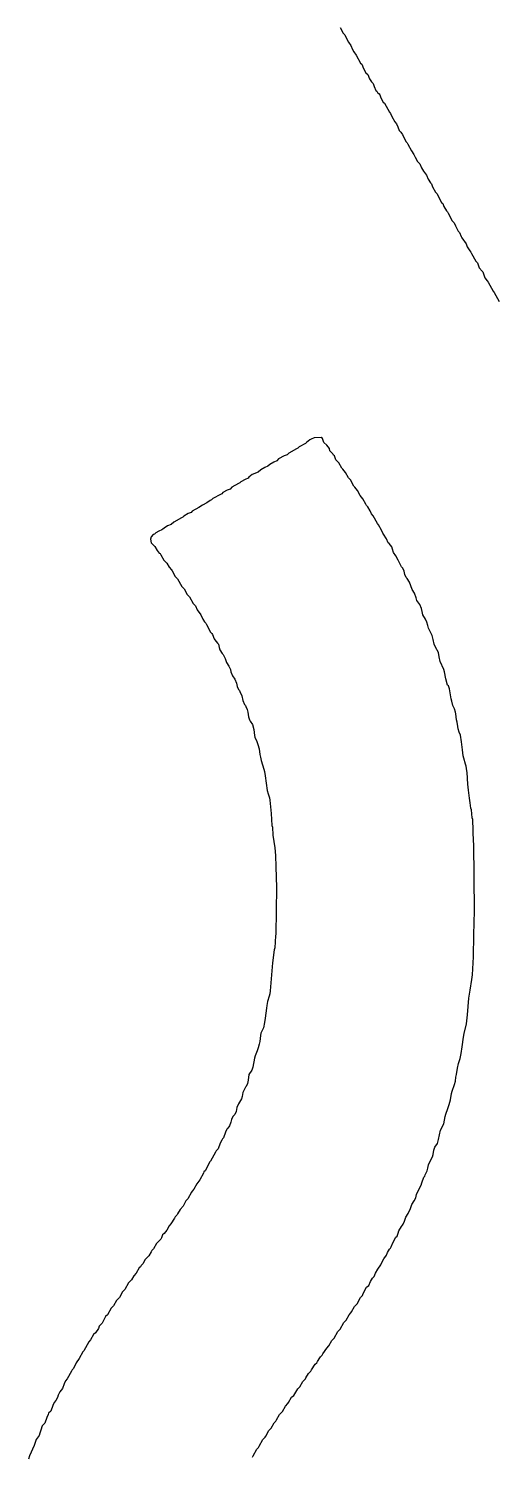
# Model space of a CAD drawing. Header units: inches. Extents: x 0 to 5379, y 0 to 5429.
# Drawn here: x 177.355 to 178.23, y 125.803 to 128.483 of the extents above; entities that cross this region are included whole.
import ezdxf

# ---------------------------------------------------------------- set-up
doc = ezdxf.new("R2010")
doc.units = ezdxf.units.IN
doc.layers.add('Bottom Overlay', color=54, linetype='Continuous')

msp = doc.modelspace()

# ---------------------------------------------------------------- linework, layer by layer
at = {"layer": 'Bottom Overlay'}
for p, q in [((177.9404, 128.4845), (177.9461, 128.4743)), ((177.9461, 128.4743), (177.9494, 128.471)), ((177.9494, 128.471), (177.9517, 128.4653)), ((177.9517, 128.4653), (177.9562, 128.4574)), ((177.9562, 128.4574), (177.9607, 128.4507)), ((177.9607, 128.4507), (177.9635, 128.4434)), ((177.9635, 128.4434), (177.9663, 128.4394)), ((177.9663, 128.4394), (177.9708, 128.4327)), ((177.9708, 128.4327), (177.9787, 128.418)), ((177.9787, 128.418), (177.981, 128.4158)), ((177.981, 128.4158), (177.9844, 128.4079)), ((177.9844, 128.4079), (177.9889, 128.4)), ((177.9889, 128.4), (177.9922, 128.3966)), ((177.9922, 128.3966), (177.9956, 128.3887)), ((177.9956, 128.3887), (177.999, 128.3831)), ((177.999, 128.3831), (178.0024, 128.3797)), ((178.0024, 128.3797), (178.0046, 128.3741)), ((178.0046, 128.3741), (178.0075, 128.3667)), ((178.0075, 128.3667), (178.0092, 128.365)), ((178.0092, 128.365), (178.0103, 128.3628)), ((178.0103, 128.3628), (178.0137, 128.3605)), ((178.0137, 128.3605), (178.0148, 128.3583)), ((178.0148, 128.3583), (178.017, 128.3526)), ((178.017, 128.3526), (178.0215, 128.3448)), ((178.0215, 128.3448), (178.0238, 128.3425)), ((178.0238, 128.3425), (178.0328, 128.3256)), ((178.0328, 128.3256), (178.0351, 128.3234)), ((178.0351, 128.3234), (178.0373, 128.3177)), ((178.0373, 128.3177), (178.043, 128.3076)), ((178.043, 128.3076), (178.0463, 128.3042)), ((178.0463, 128.3042), (178.0486, 128.2986)), ((178.0486, 128.2986), (178.0514, 128.2912)), ((178.0514, 128.2912), (178.0542, 128.2884)), ((178.0542, 128.2884), (178.0554, 128.2862)), ((178.0554, 128.2862), (178.0576, 128.2839)), ((178.0576, 128.2839), (178.0599, 128.2783)), ((178.0599, 128.2783), (178.0644, 128.2704)), ((178.0644, 128.2704), (178.0666, 128.2681)), ((178.0666, 128.2681), (178.0677, 128.2659)), ((178.0677, 128.2659), (178.0745, 128.2535)), ((178.0745, 128.2535), (178.079, 128.2467)), ((178.079, 128.2467), (178.0813, 128.2411)), ((178.0813, 128.2411), (178.0858, 128.2332)), ((178.0858, 128.2332), (178.0903, 128.2287)), ((178.0903, 128.2287), (178.0931, 128.2214)), ((178.0931, 128.2214), (178.097, 128.2152)), ((178.097, 128.2152), (178.1027, 128.2073)), ((178.1027, 128.2073), (178.1055, 128.2)), ((178.1055, 128.2), (178.11, 128.1932)), ((178.11, 128.1932), (178.1117, 128.1915)), ((178.1117, 128.1915), (178.1139, 128.1859)), ((178.1139, 128.1859), (178.1196, 128.1757)), ((178.1196, 128.1757), (178.1218, 128.1735)), ((178.1218, 128.1735), (178.1309, 128.1566)), ((178.1309, 128.1566), (178.1331, 128.1543)), ((178.1331, 128.1543), (178.1354, 128.1487)), ((178.1354, 128.1487), (178.1399, 128.1408)), ((178.1399, 128.1408), (178.1421, 128.1385)), ((178.1421, 128.1385), (178.1432, 128.1363)), ((178.1432, 128.1363), (178.1511, 128.1216)), ((178.1511, 128.1216), (178.1545, 128.1183)), ((178.1545, 128.1183), (178.1568, 128.1126)), ((178.1568, 128.1126), (178.1624, 128.1025)), ((178.1624, 128.1025), (178.1647, 128.1002)), ((178.1647, 128.1002), (178.168, 128.0923)), ((178.168, 128.0923), (178.1692, 128.0901)), ((178.1692, 128.0901), (178.1771, 128.0788)), ((178.1771, 128.0788), (178.1793, 128.0732)), ((178.1793, 128.0732), (178.1838, 128.0653)), ((178.1838, 128.0653), (178.1861, 128.063)), ((178.1861, 128.063), (178.1872, 128.0608)), ((178.1872, 128.0608), (178.1951, 128.0461)), ((178.1951, 128.0461), (178.1985, 128.0428)), ((178.1985, 128.0428), (178.2018, 128.0337)), ((178.2018, 128.0337), (178.2069, 128.0276)), ((178.2069, 128.0276), (178.2086, 128.0259)), ((178.2086, 128.0259), (178.2125, 128.0152)), ((178.2125, 128.0152), (178.2165, 128.009)), ((178.2165, 128.009), (178.2187, 128.0067)), ((178.2187, 128.0067), (178.2278, 127.9898)), ((178.2278, 127.9898), (178.23, 127.9875)), ((178.23, 127.9875), (178.239, 127.9706)), ((177.8914, 127.7143), (177.8858, 127.712)), ((177.9049, 127.7154), (177.8914, 127.7143)), ((177.9072, 127.7132), (177.9049, 127.7154)), ((177.91, 127.7058), (177.9072, 127.7132)), ((177.8441, 127.6861), (177.8407, 127.6827)), ((177.8587, 127.694), (177.8441, 127.6861)), ((177.861, 127.6951), (177.8587, 127.694)), ((177.8632, 127.6974), (177.861, 127.6951)), ((177.8756, 127.7041), (177.8632, 127.6974)), ((177.8773, 127.7058), (177.8756, 127.7041)), ((177.8835, 127.7109), (177.8773, 127.7058)), ((177.8858, 127.712), (177.8835, 127.7109)), ((177.9151, 127.7008), (177.91, 127.7058)), ((177.9201, 127.6946), (177.9151, 127.7008)), ((177.9213, 127.6901), (177.9201, 127.6946)), ((177.9269, 127.6844), (177.9213, 127.6901)), ((177.799, 127.6591), (177.7911, 127.6546)), ((177.8046, 127.6613), (177.799, 127.6591)), ((177.808, 127.6647), (177.8046, 127.6613)), ((177.8159, 127.6692), (177.808, 127.6647)), ((177.8215, 127.6715), (177.8159, 127.6692)), ((177.8249, 127.6749), (177.8215, 127.6715)), ((177.8351, 127.6805), (177.8249, 127.6749)), ((177.8407, 127.6827), (177.8351, 127.6805)), ((177.928, 127.6822), (177.9269, 127.6844)), ((177.9297, 127.6805), (177.928, 127.6822)), ((177.9325, 127.6732), (177.9297, 127.6805)), ((177.9382, 127.6675), (177.9325, 127.6732)), ((177.9438, 127.6574), (177.9382, 127.6675)), ((177.7539, 127.632), (177.7517, 127.6298)), ((177.7618, 127.6365), (177.7539, 127.632)), ((177.7674, 127.6388), (177.7618, 127.6365)), ((177.7691, 127.6405), (177.7674, 127.6388)), ((177.7753, 127.6456), (177.7691, 127.6405)), ((177.7866, 127.6501), (177.7753, 127.6456)), ((177.7911, 127.6546), (177.7866, 127.6501)), ((177.9455, 127.6557), (177.9438, 127.6574)), ((177.9506, 127.6495), (177.9455, 127.6557)), ((177.9562, 127.6394), (177.9506, 127.6495)), ((177.9596, 127.636), (177.9562, 127.6394)), ((177.9663, 127.6236), (177.9596, 127.636)), ((177.7156, 127.6084), (177.701, 127.6005)), ((177.7179, 127.6095), (177.7156, 127.6084)), ((177.7201, 127.6117), (177.7179, 127.6095)), ((177.728, 127.6163), (177.7201, 127.6117)), ((177.7336, 127.6185), (177.728, 127.6163)), ((177.737, 127.6219), (177.7336, 127.6185)), ((177.7494, 127.6286), (177.737, 127.6219)), ((177.7517, 127.6298), (177.7494, 127.6286)), ((177.968, 127.6219), (177.9663, 127.6236)), ((177.9731, 127.6157), (177.968, 127.6219)), ((177.9782, 127.6061), (177.9731, 127.6157)), ((177.9832, 127.5999), (177.9782, 127.6061)), ((177.675, 127.5836), (177.6626, 127.5768)), ((177.6818, 127.5881), (177.675, 127.5836)), ((177.6897, 127.5926), (177.6818, 127.5881)), ((177.6965, 127.5971), (177.6897, 127.5926)), ((177.6987, 127.5982), (177.6965, 127.5971)), ((177.701, 127.6005), (177.6987, 127.5982)), ((177.9889, 127.5898), (177.9832, 127.5999)), ((177.99, 127.5875), (177.9889, 127.5898)), ((177.9922, 127.5853), (177.99, 127.5875)), ((177.9968, 127.5774), (177.9922, 127.5853)), ((177.6232, 127.552), (177.6159, 127.5492)), ((177.6277, 127.5565), (177.6232, 127.552)), ((177.6424, 127.5644), (177.6277, 127.5565)), ((177.6446, 127.5655), (177.6424, 127.5644)), ((177.6469, 127.5678), (177.6446, 127.5655)), ((177.6548, 127.5723), (177.6469, 127.5678)), ((177.6604, 127.5746), (177.6548, 127.5723)), ((177.6626, 127.5768), (177.6604, 127.5746)), ((177.999, 127.5717), (177.9968, 127.5774)), ((178.0024, 127.5684), (177.999, 127.5717)), ((178.0103, 127.5537), (178.0024, 127.5684)), ((178.0125, 127.5515), (178.0103, 127.5537)), ((178.0182, 127.5413), (178.0125, 127.5515)), ((177.5855, 127.5289), (177.5843, 127.5244)), ((177.5894, 127.5329), (177.5855, 127.5289)), ((177.5917, 127.534), (177.5894, 127.5329)), ((177.5939, 127.5362), (177.5917, 127.534)), ((177.5995, 127.5396), (177.5939, 127.5362)), ((177.6052, 127.5419), (177.5995, 127.5396)), ((177.6074, 127.543), (177.6052, 127.5419)), ((177.6097, 127.5453), (177.6074, 127.543)), ((177.6159, 127.5492), (177.6097, 127.5453)), ((178.0204, 127.5357), (178.0182, 127.5413)), ((178.0221, 127.534), (178.0204, 127.5357)), ((178.0277, 127.525), (178.0221, 127.534)), ((178.0306, 127.5177), (178.0277, 127.525)), ((177.5843, 127.5244), (177.5855, 127.5177)), ((177.5855, 127.5177), (177.5917, 127.5115)), ((177.5917, 127.5115), (177.5922, 127.5109)), ((177.5922, 127.5109), (177.5967, 127.503)), ((177.5967, 127.503), (177.6007, 127.4979)), ((177.6007, 127.4979), (177.6024, 127.4974)), ((178.0323, 127.516), (178.0306, 127.5177)), ((178.0373, 127.5098), (178.0323, 127.516)), ((178.039, 127.5058), (178.0373, 127.5098)), ((178.0407, 127.4996), (178.039, 127.5058)), ((178.0452, 127.4929), (178.0407, 127.4996)), ((177.6024, 127.4974), (177.6035, 127.4951)), ((177.6035, 127.4951), (177.6091, 127.485)), ((177.6091, 127.485), (177.6148, 127.4793)), ((177.6148, 127.4793), (177.6193, 127.4715)), ((177.6193, 127.4715), (177.6238, 127.4669)), ((178.0497, 127.485), (178.0452, 127.4929)), ((178.0542, 127.4748), (178.0497, 127.485)), ((178.0554, 127.4726), (178.0542, 127.4748)), ((178.0582, 127.4698), (178.0554, 127.4726)), ((177.6238, 127.4669), (177.6249, 127.4647)), ((177.6249, 127.4647), (177.6305, 127.4545)), ((177.6305, 127.4545), (177.635, 127.45)), ((177.635, 127.45), (177.6429, 127.4354)), ((178.0604, 127.4641), (178.0582, 127.4698)), ((178.0621, 127.4579), (178.0604, 127.4641)), ((178.0644, 127.4523), (178.0621, 127.4579)), ((178.0661, 127.4506), (178.0644, 127.4523)), ((178.0706, 127.4438), (178.0661, 127.4506)), ((177.6429, 127.4354), (177.6474, 127.4309)), ((177.6474, 127.4309), (177.6531, 127.4207)), ((177.6531, 127.4207), (177.6576, 127.4162)), ((178.0756, 127.4298), (178.0706, 127.4438)), ((178.0801, 127.423), (178.0756, 127.4298)), ((178.0835, 127.414), (178.0801, 127.423)), ((177.6576, 127.4162), (177.6643, 127.4038)), ((177.6643, 127.4038), (177.6688, 127.3993)), ((177.6688, 127.3993), (177.6717, 127.392)), ((177.6717, 127.392), (177.679, 127.3824)), ((178.0847, 127.4095), (178.0835, 127.414)), ((178.0903, 127.4016), (178.0847, 127.4095)), ((178.0931, 127.3943), (178.0903, 127.4016)), ((178.0942, 127.3886), (178.0931, 127.3943)), ((177.679, 127.3824), (177.6824, 127.3745)), ((177.6824, 127.3745), (177.6857, 127.3689)), ((177.6857, 127.3689), (177.688, 127.3667)), ((177.688, 127.3667), (177.6891, 127.3644)), ((177.6891, 127.3644), (177.697, 127.3498)), ((178.0959, 127.3824), (178.0942, 127.3886)), ((178.101, 127.374), (178.0959, 127.3824)), ((178.1032, 127.3683), (178.101, 127.374)), ((178.1049, 127.3621), (178.1032, 127.3683)), ((177.697, 127.3498), (177.6993, 127.3475)), ((177.6993, 127.3475), (177.7004, 127.3452)), ((177.7004, 127.3452), (177.7038, 127.3374)), ((177.7038, 127.3374), (177.7049, 127.3351)), ((178.1061, 127.3576), (178.1049, 127.3621)), ((178.1134, 127.3436), (178.1061, 127.3576)), ((178.1151, 127.3362), (178.1134, 127.3436)), ((177.7049, 127.3351), (177.71, 127.3289)), ((177.71, 127.3289), (177.7117, 127.3272)), ((177.7117, 127.3272), (177.7134, 127.321)), ((177.7134, 127.321), (177.7145, 127.3165)), ((177.7145, 127.3165), (177.719, 127.3098)), ((178.1173, 127.3272), (178.1151, 127.3362)), ((178.1196, 127.3216), (178.1173, 127.3272)), ((178.1252, 127.3114), (178.1196, 127.3216)), ((178.1263, 127.3036), (178.1252, 127.3114)), ((177.719, 127.3098), (177.7207, 127.3081)), ((177.7207, 127.3081), (177.7241, 127.3002)), ((177.7241, 127.3002), (177.7269, 127.2928)), ((177.7269, 127.2928), (177.7314, 127.2861)), ((177.7314, 127.2861), (177.7342, 127.2799)), ((178.1286, 127.2945), (178.1263, 127.3036)), ((178.1354, 127.2799), (178.1286, 127.2945)), ((177.7342, 127.2799), (177.7353, 127.2754)), ((177.7353, 127.2754), (177.7381, 127.2681)), ((177.7381, 127.2681), (177.7427, 127.2613)), ((177.7427, 127.2613), (177.7455, 127.254)), ((178.1365, 127.2754), (178.1354, 127.2799)), ((178.1387, 127.2619), (178.1365, 127.2754)), ((178.1421, 127.2506), (178.1387, 127.2619)), ((177.7455, 127.254), (177.7472, 127.2478)), ((177.7472, 127.2478), (177.7494, 127.2421)), ((177.7494, 127.2421), (177.7511, 127.2404)), ((177.7511, 127.2404), (177.7522, 127.2382)), ((177.7522, 127.2382), (177.7556, 127.2303)), ((177.7556, 127.2303), (177.7579, 127.2213)), ((178.1438, 127.2489), (178.1421, 127.2506)), ((178.1461, 127.2433), (178.1438, 127.2489)), ((178.1489, 127.2247), (178.1461, 127.2433)), ((177.7579, 127.2213), (177.7607, 127.214)), ((177.7607, 127.214), (177.7624, 127.2123)), ((177.7624, 127.2123), (177.7635, 127.21)), ((177.7635, 127.21), (177.7658, 127.2044)), ((177.7658, 127.2044), (177.7669, 127.1999)), ((178.15, 127.2202), (178.1489, 127.2247)), ((178.1523, 127.2123), (178.15, 127.2202)), ((178.1551, 127.2061), (178.1523, 127.2123)), ((178.1568, 127.1999), (178.1551, 127.2061)), ((177.7669, 127.1999), (177.768, 127.1909)), ((177.768, 127.1909), (177.7703, 127.1852)), ((177.7703, 127.1852), (177.7714, 127.183)), ((177.7714, 127.183), (177.7759, 127.1762)), ((177.7759, 127.1762), (177.7781, 127.1672)), ((178.1579, 127.1965), (178.1568, 127.1999)), ((178.159, 127.1852), (178.1579, 127.1965)), ((178.1601, 127.1807), (178.159, 127.1852)), ((178.1613, 127.1728), (178.1601, 127.1807)), ((177.7781, 127.1672), (177.7793, 127.1559)), ((177.7793, 127.1559), (177.7804, 127.1526)), ((177.7804, 127.1526), (177.7838, 127.1447)), ((178.1624, 127.1683), (178.1613, 127.1728)), ((178.1641, 127.1621), (178.1624, 127.1683)), ((178.1663, 127.1565), (178.1641, 127.1621)), ((178.1686, 127.1441), (178.1663, 127.1565)), ((177.7838, 127.1447), (177.786, 127.139)), ((177.786, 127.139), (177.7883, 127.1311)), ((177.7883, 127.1311), (177.7894, 127.1199)), ((178.1703, 127.1289), (178.1686, 127.1441)), ((178.1714, 127.1176), (178.1703, 127.1289)), ((177.7894, 127.1199), (177.7905, 127.1154)), ((177.7905, 127.1154), (177.7922, 127.1092)), ((177.7922, 127.1092), (177.7973, 127.0928)), ((178.1725, 127.1131), (178.1714, 127.1176)), ((178.1759, 127.1018), (178.1725, 127.1131)), ((178.1771, 127.0985), (178.1759, 127.1018)), ((178.1782, 127.0895), (178.1771, 127.0985)), ((177.7973, 127.0928), (177.7984, 127.0883)), ((177.7984, 127.0883), (177.7996, 127.0804)), ((177.7996, 127.0804), (177.8012, 127.0663)), ((178.1793, 127.0861), (178.1782, 127.0895)), ((178.1804, 127.0647), (178.1793, 127.0861)), ((177.8012, 127.0663), (177.8035, 127.0528)), ((177.8035, 127.0528), (177.8052, 127.0466)), ((177.8052, 127.0466), (177.8074, 127.0387)), ((178.1816, 127.0534), (178.1804, 127.0647)), ((178.1833, 127.0382), (178.1816, 127.0534)), ((177.8074, 127.0387), (177.8086, 127.0342)), ((177.8086, 127.0342), (177.8108, 127.0094)), ((178.1844, 127.0292), (178.1833, 127.0382)), ((178.1861, 127.0196), (178.1844, 127.0292)), ((178.1872, 127.0162), (178.1861, 127.0196)), ((178.1883, 127.0016), (178.1872, 127.0162)), ((177.8108, 127.0094), (177.812, 126.9869)), ((178.1894, 126.9982), (178.1883, 127.0016)), ((178.1906, 126.9565), (178.1894, 126.9982)), ((177.812, 126.9869), (177.8131, 126.9835)), ((177.8131, 126.9835), (177.8142, 126.9689)), ((177.8142, 126.9689), (177.8176, 126.9452)), ((177.8176, 126.9452), (177.8187, 126.9306)), ((178.1917, 126.9531), (178.1906, 126.9565)), ((178.1928, 126.8269), (178.1917, 126.9531)), ((177.8187, 126.9306), (177.8198, 126.9092)), ((177.8198, 126.9092), (177.821, 126.8708)), ((177.821, 126.8708), (177.8198, 126.7829)), ((178.1917, 126.7818), (178.1928, 126.8269)), ((177.8187, 126.7796), (177.8176, 126.757)), ((177.8198, 126.7829), (177.8187, 126.7796)), ((178.1906, 126.7401), (178.1917, 126.7818)), ((177.8165, 126.7536), (177.8136, 126.7294)), ((177.8176, 126.757), (177.8165, 126.7536)), ((177.8136, 126.7294), (177.812, 126.7142)), ((178.1889, 126.7069), (178.1906, 126.7401)), ((177.812, 126.7142), (177.8091, 126.6765)), ((178.1844, 126.6776), (178.1878, 126.6979)), ((178.1878, 126.6979), (178.1889, 126.7069)), ((177.808, 126.6708), (177.8069, 126.6663)), ((177.8091, 126.6765), (177.808, 126.6708)), ((178.1821, 126.6629), (178.1844, 126.6776)), ((177.8018, 126.6443), (177.7996, 126.6252)), ((177.8029, 126.6489), (177.8018, 126.6443)), ((177.8041, 126.6567), (177.8029, 126.6489)), ((177.8069, 126.6663), (177.8041, 126.6567)), ((178.1799, 126.6314), (178.1821, 126.6629)), ((177.7984, 126.6173), (177.7962, 126.6072)), ((177.7996, 126.6252), (177.7984, 126.6173)), ((178.1731, 126.5965), (178.1776, 126.6145)), ((178.1776, 126.6145), (178.1787, 126.6201)), ((178.1787, 126.6201), (178.1799, 126.6314)), ((177.7905, 126.5925), (177.7894, 126.5812)), ((177.7917, 126.597), (177.7905, 126.5925)), ((177.7962, 126.6072), (177.7917, 126.597)), ((178.1697, 126.5717), (178.172, 126.5897)), ((178.172, 126.5897), (178.1731, 126.5965)), ((177.7843, 126.5638), (177.781, 126.5548)), ((177.7866, 126.5694), (177.7843, 126.5638)), ((177.7883, 126.5767), (177.7866, 126.5694)), ((177.7894, 126.5812), (177.7883, 126.5767)), ((178.168, 126.5587), (178.1697, 126.5717)), ((177.7765, 126.5334), (177.7742, 126.5277)), ((177.7798, 126.5503), (177.7765, 126.5334)), ((177.781, 126.5548), (177.7798, 126.5503)), ((178.1607, 126.5311), (178.163, 126.5401)), ((178.163, 126.5401), (178.1658, 126.5497)), ((178.1658, 126.5497), (178.168, 126.5587)), ((177.7674, 126.5086), (177.7663, 126.5029)), ((177.7691, 126.5193), (177.7674, 126.5086)), ((177.7742, 126.5277), (177.7691, 126.5193)), ((178.1551, 126.5007), (178.1568, 126.5069)), ((178.1568, 126.5069), (178.1579, 126.5148)), ((178.1579, 126.5148), (178.159, 126.5193)), ((178.159, 126.5193), (178.1607, 126.5311)), ((177.7579, 126.4855), (177.7562, 126.4781)), ((177.7624, 126.4956), (177.7579, 126.4855)), ((177.7641, 126.4973), (177.7624, 126.4956)), ((177.7663, 126.5029), (177.7641, 126.4973)), ((178.1478, 126.4719), (178.1494, 126.4838)), ((178.1494, 126.4838), (178.1506, 126.4883)), ((178.1506, 126.4883), (178.1551, 126.5007)), ((177.7466, 126.4573), (177.7449, 126.45)), ((177.7494, 126.4646), (177.7466, 126.4573)), ((177.755, 126.4736), (177.7494, 126.4646)), ((177.7562, 126.4781), (177.755, 126.4736)), ((178.1387, 126.4449), (178.1427, 126.4556)), ((178.1427, 126.4556), (178.1455, 126.4629)), ((178.1455, 126.4629), (178.1478, 126.4719)), ((177.7353, 126.4302), (177.7325, 126.4229)), ((177.7365, 126.4348), (177.7353, 126.4302)), ((177.7387, 126.4404), (177.7365, 126.4348)), ((177.7427, 126.4443), (177.7387, 126.4404)), ((177.7449, 126.45), (177.7427, 126.4443)), ((178.1292, 126.415), (178.1354, 126.4269)), ((178.1354, 126.4269), (178.1376, 126.4404)), ((178.1376, 126.4404), (178.1387, 126.4449)), ((177.7212, 126.4004), (177.7196, 126.3987)), ((177.7252, 126.4111), (177.7212, 126.4004)), ((177.7274, 126.4167), (177.7252, 126.4111)), ((177.7297, 126.419), (177.7274, 126.4167)), ((177.7325, 126.4229), (177.7297, 126.419)), ((178.1252, 126.3976), (178.1292, 126.415)), ((177.706, 126.3739), (177.697, 126.357)), ((177.7072, 126.3762), (177.706, 126.3739)), ((177.7111, 126.3801), (177.7072, 126.3762)), ((177.715, 126.3908), (177.7111, 126.3801)), ((177.7184, 126.3964), (177.715, 126.3908)), ((177.7196, 126.3987), (177.7184, 126.3964)), ((178.1151, 126.3694), (178.1162, 126.3773)), ((178.1162, 126.3773), (178.1185, 126.3829)), ((178.1185, 126.3829), (178.123, 126.3897)), ((178.123, 126.3897), (178.1252, 126.3976)), ((177.6914, 126.3469), (177.6869, 126.339)), ((177.6948, 126.3547), (177.6914, 126.3469)), ((177.697, 126.357), (177.6948, 126.3547)), ((178.1049, 126.3435), (178.1066, 126.3497)), ((178.1066, 126.3497), (178.1089, 126.3553)), ((178.1089, 126.3553), (178.1139, 126.3649)), ((178.1139, 126.3649), (178.1151, 126.3694)), ((177.6767, 126.3221), (177.6711, 126.3142)), ((177.6835, 126.3345), (177.6767, 126.3221)), ((177.6846, 126.3367), (177.6835, 126.3345)), ((177.6869, 126.339), (177.6846, 126.3367)), ((178.0937, 126.3164), (178.0976, 126.3271)), ((178.0976, 126.3271), (178.0993, 126.3288)), ((178.0993, 126.3288), (178.1004, 126.3311)), ((178.1004, 126.3311), (178.1038, 126.339)), ((178.1038, 126.339), (178.1049, 126.3435)), ((177.661, 126.2984), (177.6542, 126.286)), ((177.6621, 126.3007), (177.661, 126.2984)), ((177.6655, 126.304), (177.6621, 126.3007)), ((177.6711, 126.3142), (177.6655, 126.304)), ((178.0824, 126.2883), (178.0841, 126.2945)), ((178.0841, 126.2945), (178.0863, 126.3001)), ((178.0863, 126.3001), (178.0925, 126.3119)), ((178.0925, 126.3119), (178.0937, 126.3164)), ((177.6401, 126.2663), (177.635, 126.2578)), ((177.6452, 126.2725), (177.6401, 126.2663)), ((177.6508, 126.2826), (177.6452, 126.2725)), ((177.6542, 126.286), (177.6508, 126.2826)), ((178.0683, 126.2584), (178.0723, 126.268)), ((178.0723, 126.268), (178.0751, 126.2753)), ((178.0751, 126.2753), (178.0796, 126.2821)), ((178.0796, 126.2821), (178.0824, 126.2883)), ((177.6221, 126.2392), (177.6193, 126.2353)), ((177.6294, 126.2499), (177.6221, 126.2392)), ((177.6305, 126.2522), (177.6294, 126.2499)), ((177.6339, 126.2556), (177.6305, 126.2522)), ((177.635, 126.2578), (177.6339, 126.2556)), ((178.0576, 126.2364), (178.0587, 126.2387)), ((178.0587, 126.2387), (178.061, 126.2443)), ((178.061, 126.2443), (178.0638, 126.2516)), ((178.0638, 126.2516), (178.0683, 126.2584)), ((177.6046, 126.2128), (177.6035, 126.2105)), ((177.6069, 126.2184), (177.6046, 126.2128)), ((177.6097, 126.2212), (177.6069, 126.2184)), ((177.6148, 126.2274), (177.6097, 126.2212)), ((177.6193, 126.2353), (177.6148, 126.2274)), ((178.0396, 126.2037), (178.0452, 126.2139)), ((178.0452, 126.2139), (178.0475, 126.2161)), ((178.0475, 126.2161), (178.0497, 126.2218)), ((178.0497, 126.2218), (178.0508, 126.2263)), ((178.0508, 126.2263), (178.0554, 126.2342)), ((178.0554, 126.2342), (178.0576, 126.2364)), ((177.5855, 126.1868), (177.5809, 126.179)), ((177.5866, 126.1891), (177.5855, 126.1868)), ((177.59, 126.1925), (177.5866, 126.1891)), ((177.5956, 126.2026), (177.59, 126.1925)), ((177.6035, 126.2105), (177.5956, 126.2026)), ((178.0272, 126.1801), (178.0294, 126.1857)), ((178.0294, 126.1857), (178.0328, 126.1914)), ((178.0328, 126.1914), (178.0351, 126.1936)), ((178.0351, 126.1936), (178.0362, 126.1959)), ((178.0362, 126.1959), (178.0396, 126.2037)), ((177.5652, 126.1587), (177.5629, 126.1564)), ((177.5663, 126.1609), (177.5652, 126.1587)), ((177.5697, 126.1643), (177.5663, 126.1609)), ((177.5742, 126.1722), (177.5697, 126.1643)), ((177.5809, 126.179), (177.5742, 126.1722)), ((178.0114, 126.1542), (178.017, 126.1621)), ((178.017, 126.1621), (178.0199, 126.1694)), ((178.0199, 126.1694), (178.0227, 126.1733)), ((178.0227, 126.1733), (178.0272, 126.1801)), ((177.5483, 126.1339), (177.5426, 126.1282)), ((177.5528, 126.1418), (177.5483, 126.1339)), ((177.5573, 126.1463), (177.5528, 126.1418)), ((177.5629, 126.1564), (177.5573, 126.1463)), ((177.9945, 126.1237), (177.9973, 126.1311)), ((177.9973, 126.1311), (178.0013, 126.1373)), ((178.0013, 126.1373), (178.0046, 126.1406)), ((178.0046, 126.1406), (178.0069, 126.1463)), ((178.0069, 126.1463), (178.0114, 126.1542)), ((177.5314, 126.1113), (177.5257, 126.1012)), ((177.5359, 126.1159), (177.5314, 126.1113)), ((177.5426, 126.1282), (177.5359, 126.1159)), ((177.9787, 126.1012), (177.9821, 126.1046)), ((177.9821, 126.1046), (177.9832, 126.1068)), ((177.9832, 126.1068), (177.9866, 126.1147)), ((177.9866, 126.1147), (177.99, 126.1204)), ((177.99, 126.1204), (177.9945, 126.1237)), ((177.51, 126.0809), (177.5032, 126.0685)), ((177.5145, 126.0854), (177.51, 126.0809)), ((177.5201, 126.0956), (177.5145, 126.0854)), ((177.5257, 126.1012), (177.5201, 126.0956)), ((177.9618, 126.0742), (177.9675, 126.0843)), ((177.9675, 126.0843), (177.9731, 126.0899)), ((177.9731, 126.0899), (177.9753, 126.0956)), ((177.9753, 126.0956), (177.9787, 126.1012)), ((177.4931, 126.0527), (177.4874, 126.0471)), ((177.4998, 126.0651), (177.4931, 126.0527)), ((177.5032, 126.0685), (177.4998, 126.0651)), ((177.9404, 126.0415), (177.9472, 126.0539)), ((177.9472, 126.0539), (177.9517, 126.0584)), ((177.9517, 126.0584), (177.9573, 126.0685)), ((177.9573, 126.0685), (177.9607, 126.0719)), ((177.9607, 126.0719), (177.9618, 126.0742)), ((177.4773, 126.0313), (177.4716, 126.0212)), ((177.4807, 126.0347), (177.4773, 126.0313)), ((177.4863, 126.0426), (177.4807, 126.0347)), ((177.4874, 126.0471), (177.4863, 126.0426)), ((177.9246, 126.0201), (177.9291, 126.0246)), ((177.9291, 126.0246), (177.9359, 126.037)), ((177.9359, 126.037), (177.9404, 126.0415)), ((177.457, 125.9987), (177.4502, 125.9863)), ((177.4592, 126.0009), (177.457, 125.9987)), ((177.4683, 126.0178), (177.4592, 126.0009)), ((177.4716, 126.0212), (177.4683, 126.0178)), ((177.9077, 125.9953), (177.9151, 126.006)), ((177.9151, 126.006), (177.919, 126.0099)), ((177.919, 126.0099), (177.9246, 126.0201)), ((177.4423, 125.9727), (177.439, 125.9671)), ((177.4446, 125.9784), (177.4423, 125.9727)), ((177.4502, 125.9863), (177.4446, 125.9784)), ((177.8863, 125.9649), (177.8936, 125.9756)), ((177.8936, 125.9756), (177.8965, 125.9784)), ((177.8965, 125.9784), (177.8976, 125.9806)), ((177.8976, 125.9806), (177.9021, 125.9874)), ((177.9021, 125.9874), (177.9032, 125.9896)), ((177.9032, 125.9896), (177.9066, 125.993)), ((177.9066, 125.993), (177.9077, 125.9953)), ((177.4243, 125.9446), (177.4221, 125.9389)), ((177.4277, 125.948), (177.4243, 125.9446)), ((177.4356, 125.9626), (177.4277, 125.948)), ((177.4367, 125.9649), (177.4356, 125.9626)), ((177.439, 125.9671), (177.4367, 125.9649)), ((177.8649, 125.9333), (177.8705, 125.9434)), ((177.8705, 125.9434), (177.8751, 125.948)), ((177.8751, 125.948), (177.8762, 125.9502)), ((177.8762, 125.9502), (177.8807, 125.9581)), ((177.8807, 125.9581), (177.8852, 125.9626)), ((177.8852, 125.9626), (177.8863, 125.9649)), ((177.4108, 125.9175), (177.4097, 125.913)), ((177.4136, 125.9237), (177.4108, 125.9175)), ((177.4187, 125.9299), (177.4136, 125.9237)), ((177.4221, 125.9389), (177.4187, 125.9299)), ((177.8491, 125.9141), (177.8531, 125.917)), ((177.8531, 125.917), (177.861, 125.9294)), ((177.861, 125.9294), (177.8649, 125.9333)), ((177.4007, 125.8984), (177.3967, 125.8877)), ((177.4029, 125.904), (177.4007, 125.8984)), ((177.4063, 125.9074), (177.4029, 125.904)), ((177.4097, 125.913), (177.4063, 125.9074)), ((177.8322, 125.8871), (177.8379, 125.8972)), ((177.8379, 125.8972), (177.8424, 125.9017)), ((177.8424, 125.9017), (177.8435, 125.904)), ((177.8435, 125.904), (177.8491, 125.9141)), ((177.3854, 125.8651), (177.3804, 125.8601)), ((177.3894, 125.8758), (177.3854, 125.8651)), ((177.3916, 125.8815), (177.3894, 125.8758)), ((177.3928, 125.8837), (177.3916, 125.8815)), ((177.3967, 125.8877), (177.3928, 125.8837)), ((177.8108, 125.8555), (177.8165, 125.8657)), ((177.8165, 125.8657), (177.8198, 125.8691)), ((177.8198, 125.8691), (177.821, 125.8713)), ((177.821, 125.8713), (177.8266, 125.8815)), ((177.8266, 125.8815), (177.8322, 125.8871)), ((177.3747, 125.842), (177.3691, 125.8341)), ((177.3764, 125.846), (177.3747, 125.842)), ((177.3781, 125.8522), (177.3764, 125.846)), ((177.3804, 125.8601), (177.3781, 125.8522)), ((177.795, 125.8341), (177.7996, 125.8386)), ((177.7996, 125.8386), (177.8007, 125.8409)), ((177.8007, 125.8409), (177.8063, 125.851)), ((177.8063, 125.851), (177.8108, 125.8555)), ((177.3657, 125.8229), (177.3567, 125.8037)), ((177.3691, 125.8341), (177.3657, 125.8229)), ((177.777, 125.8037), (177.7838, 125.8161)), ((177.7838, 125.8161), (177.7872, 125.8195)), ((177.7872, 125.8195), (177.7883, 125.8217)), ((177.7883, 125.8217), (177.795, 125.8341)), ((177.3567, 125.8037), (177.355, 125.7975)), ((177.7759, 125.8015), (177.777, 125.8037))]:
    msp.add_line(p, q, dxfattribs=at)

doc.saveas('drawing.dxf')
